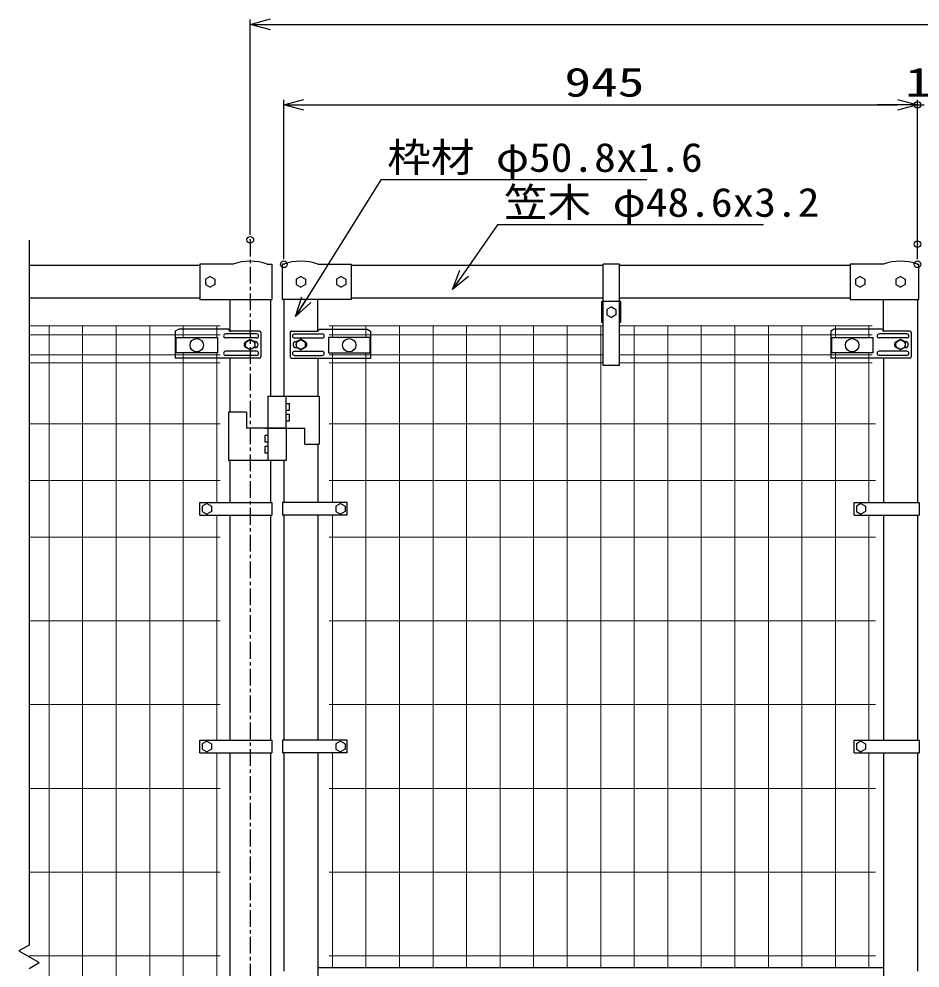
# Model space of a CAD drawing. Units: millimetres, scale not verified. Extents: x -4455 to 4455, y -3150 to 3150.
# Drawn here: x 46 to 1390, y 198 to 1614 of the extents above; entities that cross this region are included whole.
import ezdxf
from ezdxf.enums import TextEntityAlignment as Align

# ---------------------------------------------------------------- set-up
doc = ezdxf.new("R2010")
doc.units = ezdxf.units.MM
doc.header["$LTSCALE"] = 20
doc.header["$PDMODE"] = 32
doc.header["$PDSIZE"] = 10
doc.linetypes.add('USER1', pattern=[2, 1.25, -0.25, 0.25, -0.25])
for name, color, linetype, lineweight in [('0-0_1', 7, 'Continuous', 25), ('0-1_EXTCNT-LMEC0', 1, 'Continuous', 25), ('0-2_0', 7, 'Continuous', 25), ('0-8_2', 7, 'Continuous', 25), ('0-9_D-STR2', 7, 'Continuous', 13)]:
    doc.layers.add(name, color=color, linetype=linetype, lineweight=lineweight)
doc.layers.add('0-3_DEFPOINTS', color=7, linetype='Continuous')
doc.styles.add('ＭＳ ゴシック', font='')
doc.styles.get('ＭＳ ゴシック').set_extended_font_data('MS Gothic')

# ---------------------------------------------------------------- blocks, each defined once
blk = doc.blocks.new('_Open30')
at = {"layer": '0-2_0', "color": 1}
blk.add_line((0, 0), (-20, 0), dxfattribs=at)
blk.add_lwpolyline([(-20, 5.36), (0, 0), (-20, -5.36)], dxfattribs=at)

msp = doc.modelspace()

# ---------------------------------------------------------------- linework, layer by layer
at = {"layer": '0-0_1', "color": 3, "linetype": 'USER1'}
msp.add_line((391.15, 1283.99), (391.15, -1152.14), dxfattribs=at)
at = {"layer": '0-0_1'}
for p, q in [((365.75, 1247.52), (316.15, 1247.52)), ((316.15, 1247.52), (316.15, 1194.92)), ((439.15, 1194.92), (439.15, 1247.52)), ((441.15, 1247.52), (439.15, 1247.52)), ((491.95, 1247.52), (541.55, 1247.52)), ((541.55, 1247.52), (541.55, 1194.92)), ((917.43, 1191.92), (917.43, 1247.52)), ((941.68, 1247.52), (917.43, 1247.52)), ((941.68, 1191.92), (941.68, 1247.52)), ((1335.35, 1247.52), (1285.75, 1247.52)), ((1285.75, 1247.52), (1285.75, 1194.92)), ((1386.15, 1247.52), (1388.15, 1247.52)), ((1388.15, 1194.92), (1388.15, 1247.52)), ((316.15, 1245.52), (61.3, 1245.52)), ((917.43, 1245.52), (541.55, 1245.52)), ((1285.75, 1245.52), (941.68, 1245.52)), ((331.15, 1229.22), (324.23, 1225.22)), ((324.23, 1225.22), (324.23, 1217.22)), ((331.15, 1229.22), (338.08, 1225.22)), ((338.08, 1225.22), (338.08, 1217.22)), ((466.55, 1229.22), (459.63, 1225.22)), ((459.63, 1225.22), (459.63, 1217.22)), ((466.55, 1229.22), (473.48, 1225.22)), ((473.48, 1225.22), (473.48, 1217.22)), ((526.55, 1229.22), (519.63, 1225.22)), ((519.63, 1225.22), (519.63, 1217.22)), ((526.55, 1229.22), (533.48, 1225.22)), ((533.48, 1225.22), (533.48, 1217.22)), ((1300.75, 1229.22), (1293.83, 1225.22)), ((1300.75, 1229.22), (1307.68, 1225.22)), ((1307.68, 1225.22), (1307.68, 1217.22)), ((1360.75, 1229.22), (1353.83, 1225.22)), ((1353.83, 1225.22), (1353.83, 1217.22)), ((1360.75, 1229.22), (1367.68, 1225.22)), ((1367.68, 1225.22), (1367.68, 1217.22)), ((324.23, 1217.22), (331.15, 1213.22)), ((338.08, 1217.22), (331.15, 1213.22)), ((459.63, 1217.22), (466.55, 1213.22)), ((473.48, 1217.22), (466.55, 1213.22)), ((519.63, 1217.22), (526.55, 1213.22)), ((533.48, 1217.22), (526.55, 1213.22)), ((1307.68, 1217.22), (1300.75, 1213.22)), ((1353.83, 1217.22), (1360.75, 1213.22)), ((1367.68, 1217.22), (1360.75, 1213.22)), ((316.15, 1196.92), (61.3, 1196.92)), ((316.15, 1194.92), (423.4, 1194.92)), ((360.9, 1194.92), (360.9, 1147.89)), ((421.4, 1194.92), (421.4, 1050.92)), ((541.55, 1194.92), (439.15, 1194.92)), ((441.15, 1194.92), (441.15, 1050.92)), ((491.95, 1147.89), (491.95, 1194.92)), ((917.43, 1196.92), (541.55, 1196.92)), ((943.68, 1191.92), (915.43, 1191.92)), ((917.43, 1096.31), (917.43, 1191.92)), ((1285.75, 1196.92), (941.68, 1196.92)), ((941.68, 1096.31), (941.68, 1191.92)), ((943.68, 1160.52), (943.68, 1191.92)), ((1285.75, 1194.92), (1388.15, 1194.92)), ((1335.35, 1147.89), (1335.35, 1194.92)), ((1386.15, 1194.92), (1386.15, 892.26)), ((929.55, 1184.22), (922.63, 1180.22)), ((922.63, 1180.22), (922.63, 1172.22)), ((929.55, 1184.22), (936.48, 1180.22)), ((936.48, 1180.22), (936.48, 1172.22)), ((922.63, 1172.22), (929.55, 1168.22)), ((936.48, 1172.22), (929.55, 1168.22)), ((284.41, 1150.68), (279.41, 1147.68)), ((279.41, 1147.68), (279.41, 1140.93)), ((358.99, 1150.68), (284.41, 1150.68)), ((358.99, 1150.68), (338.53, 1150.68)), ((404.95, 1147.68), (361.99, 1147.68)), ((452.76, 1147.68), (490.87, 1147.68)), ((493.87, 1150.68), (565.55, 1150.68)), ((565.55, 1150.68), (570.55, 1147.68)), ((570.55, 1147.68), (570.55, 1140.93)), ((943.68, 1160.52), (941.68, 1160.52)), ((1261.76, 1150.68), (1256.76, 1147.68)), ((1256.76, 1147.68), (1256.76, 1140.93)), ((1333.44, 1150.68), (1261.76, 1150.68)), ((1374.55, 1147.68), (1336.44, 1147.68)), ((279.41, 1140.93), (279.41, 1107.68)), ((400.59, 1143.68), (354.41, 1143.68)), ((400.59, 1137.68), (354.41, 1137.68)), ((406.95, 1145.68), (406.95, 1109.68)), ((450.76, 1145.68), (450.76, 1109.68)), ((457.12, 1143.68), (498.45, 1143.68)), ((457.12, 1137.68), (498.45, 1137.68)), ((570.55, 1140.93), (570.55, 1107.68)), ((1256.76, 1140.93), (1256.76, 1107.68)), ((1370.19, 1143.68), (1328.86, 1143.68)), ((1370.19, 1137.68), (1328.86, 1137.68)), ((1376.55, 1145.68), (1376.55, 1109.68)), ((398.24, 1132.18), (397.22, 1132.18)), ((398.24, 1123.18), (397.22, 1123.18)), ((459.46, 1132.18), (460.49, 1132.18)), ((459.46, 1123.18), (460.49, 1123.18)), ((1367.84, 1132.18), (1366.82, 1132.18)), ((1367.84, 1123.18), (1366.82, 1123.18)), ((404.95, 1107.68), (279.41, 1107.68)), ((404.95, 1107.68), (338.55, 1107.68)), ((400.59, 1117.68), (354.41, 1117.68)), ((400.59, 1111.68), (354.41, 1111.68)), ((360.9, 1107.68), (360.9, 1026.92)), ((452.76, 1107.68), (570.55, 1107.68)), ((457.12, 1117.68), (498.45, 1117.68)), ((457.12, 1111.68), (498.45, 1111.68)), ((491.95, 1107.68), (491.95, 1050.92)), ((1374.55, 1107.68), (1256.76, 1107.68)), ((1370.19, 1117.68), (1328.86, 1117.68)), ((1370.19, 1111.68), (1328.86, 1111.68)), ((1335.35, 1107.68), (1335.35, 892.26)), ((941.68, 1096.31), (917.43, 1096.31)), ((418.05, 954.92), (418.05, 1050.92)), ((418.05, 1050.92), (493.95, 1050.92)), ((444.5, 1002.92), (444.5, 1050.92)), ((493.95, 1050.92), (493.95, 978.92)), ((444.5, 1039.92), (449.5, 1039.92)), ((449.5, 1029.92), (449.5, 1039.92)), ((385.4, 1026.92), (358.9, 1026.92)), ((358.9, 1026.92), (358.9, 954.92)), ((385.4, 1026.92), (385.4, 1002.92)), ((444.5, 1029.92), (449.5, 1029.92)), ((444.5, 1023.92), (449.5, 1023.92)), ((444.5, 1002.92), (385.4, 1002.92)), ((413.05, 991.92), (413.05, 981.92)), ((418.05, 991.92), (413.05, 991.92)), ((413.2, 1002.92), (472.3, 1002.92)), ((444.5, 1002.92), (444.5, 954.92)), ((472.3, 978.92), (472.3, 1002.92)), ((418.05, 981.92), (413.05, 981.92)), ((472.3, 978.92), (493.95, 978.92)), ((491.95, 978.92), (491.95, 892.26)), ((418.05, 965.92), (413.05, 965.92)), ((444.5, 954.92), (358.9, 954.92)), ((360.9, 954.92), (360.9, 892.27)), ((421.4, 954.92), (421.4, 892.27)), ((441.15, 954.92), (441.15, 892.26)), ((316.15, 892.27), (423.4, 892.27)), ((316.15, 873.27), (316.15, 892.27)), ((423.4, 892.27), (423.4, 873.27)), ((535.65, 873.27), (535.65, 892.27)), ((1291.65, 873.27), (1291.65, 892.27)), ((1291.65, 892.26), (1388.34, 892.26)), ((1388.34, 892.26), (1388.34, 873.28)), ((326.3, 890.77), (319.38, 886.77)), ((319.38, 886.77), (319.38, 878.77)), ((319.38, 878.77), (326.3, 874.77)), ((326.3, 890.77), (333.23, 886.77)), ((333.23, 878.77), (326.3, 874.77)), ((333.23, 886.77), (333.23, 878.77)), ((525.5, 890.77), (518.58, 886.77)), ((518.58, 886.77), (518.58, 878.77)), ((518.58, 878.77), (525.5, 874.77)), ((525.5, 890.77), (532.43, 886.77)), ((532.43, 878.77), (525.5, 874.77)), ((532.43, 886.77), (532.43, 878.77)), ((1301.8, 890.77), (1294.88, 886.77)), ((1294.88, 886.77), (1294.88, 878.77)), ((1294.88, 878.77), (1301.8, 874.77)), ((1301.8, 890.77), (1308.73, 886.77)), ((1308.73, 878.77), (1301.8, 874.77)), ((1308.73, 886.77), (1308.73, 878.77)), ((316.15, 873.27), (423.4, 873.27)), ((360.9, 873.27), (360.9, 537.52)), ((421.4, 873.27), (421.4, 537.52)), ((535.65, 873.28), (438.97, 873.28)), ((441.15, 873.28), (441.15, 537.51)), ((491.95, 873.28), (491.95, 537.51)), ((1291.65, 873.28), (1388.34, 873.28)), ((1335.35, 873.28), (1335.35, 537.46)), ((1386.15, 873.28), (1386.15, 537.46)), ((316.15, 518.52), (316.15, 537.52)), ((326.3, 536.02), (319.38, 532.02)), ((319.38, 532.02), (319.38, 524.02)), ((319.38, 524.02), (326.3, 520.02)), ((326.3, 536.02), (333.23, 532.02)), ((333.23, 524.02), (326.3, 520.02)), ((333.23, 532.02), (333.23, 524.02)), ((525.5, 536.02), (518.58, 532.02)), ((518.58, 532.02), (518.58, 524.02)), ((518.58, 524.02), (525.5, 520.02)), ((525.5, 536.02), (532.43, 532.02)), ((532.43, 524.02), (525.5, 520.02)), ((532.43, 532.02), (532.43, 524.02)), ((535.65, 518.52), (535.65, 537.52)), ((1291.65, 518.47), (1291.65, 537.47)), ((1291.65, 537.46), (1388.34, 537.46)), ((1301.8, 535.97), (1294.88, 531.97)), ((1294.88, 531.97), (1294.88, 523.97)), ((1294.88, 523.97), (1301.8, 519.97)), ((1301.8, 535.97), (1308.73, 531.97)), ((1308.73, 523.97), (1301.8, 519.97)), ((1308.73, 531.97), (1308.73, 523.97)), ((1388.34, 537.46), (1388.34, 518.48)), ((316.15, 518.52), (423.4, 518.52)), ((360.9, 518.52), (360.9, 180.02)), ((421.4, 518.52), (421.4, 180.02)), ((535.65, 518.53), (438.97, 518.53)), ((441.15, 518.53), (441.15, 193.02)), ((491.95, 518.53), (491.95, -177.5)), ((1291.65, 518.48), (1388.34, 518.48)), ((1335.35, 518.48), (1335.35, 177.02)), ((1386.15, 518.48), (1386.15, 193.02)), ((1335.35, 198.02), (491.95, 198.02))]:
    msp.add_line(p, q, dxfattribs=at)
for points in [[(416.55, 1247.52), (423.4, 1247.52), (423.4, 1194.92)], [(1293.83, 1225.22), (1293.83, 1217.22), (1300.75, 1213.22)], [(917.43, 1160.52), (915.43, 1160.52), (915.43, 1191.92)], [(444.5, 1013.92), (449.5, 1013.92), (449.5, 1023.92)], [(418.05, 975.92), (413.05, 975.92), (413.05, 965.92)], [(535.65, 892.26), (438.97, 892.26), (438.97, 873.28)], [(316.15, 537.52), (423.4, 537.52), (423.4, 518.52)], [(535.65, 537.51), (438.97, 537.51), (438.97, 518.53)]]:
    msp.add_lwpolyline(points, dxfattribs=at)
for centre, radius, start, end in [((391.15, 1181.23), 70.98, 69.03345, 110.9667), ((466.55, 1181.23), 70.98, 69.03345, 110.96669), ((1360.75, 1181.23), 70.98, 69.03345, 110.9667), ((361.99, 1150.68), 3, 180, 270), ((404.95, 1145.68), 2, 0, 90), ((452.76, 1145.68), 2, 90, 180), ((490.87, 1150.68), 3, 270, 0), ((1336.44, 1150.68), 3, 180, 270), ((1374.55, 1145.68), 2, 0, 90), ((354.41, 1140.68), 3, 90, 270), ((400.59, 1140.68), 3, 270, 90), ((457.12, 1140.68), 3, 90, 270), ((498.45, 1140.68), 3, 270, 90), ((1328.86, 1140.68), 3, 90, 270), ((1370.19, 1140.68), 3, 270, 90), ((386.48, 1127.68), 4.5, 119.9985, 240.00009), ((398.24, 1127.68), 4.5, 270, 90), ((459.46, 1127.68), 4.5, 90, 270), ((471.23, 1127.68), 4.5, 299.99991, 60.0015), ((1356.08, 1127.68), 4.5, 119.9985, 240.00009), ((1367.84, 1127.68), 4.5, 270, 90), ((354.41, 1114.68), 3, 90, 270), ((400.59, 1114.68), 3, 270, 90), ((404.95, 1109.68), 2, 270, 0), ((452.76, 1109.68), 2, 180, 270), ((457.12, 1114.68), 3, 90, 270), ((498.45, 1114.68), 3, 270, 90), ((1328.86, 1114.68), 3, 90, 270), ((1370.19, 1114.68), 3, 270, 90), ((1374.55, 1109.68), 2, 270, 0)]:
    msp.add_arc(centre, radius, start, end, dxfattribs=at)
at = {"layer": '0-1_EXTCNT-LMEC0'}
for p, q in [((391.15, 1291.49), (391.15, 1613.02)), ((421.15, 1605.52), (2361.15, 1605.52)), ((441.15, 1255.02), (441.15, 1493.02)), ((1386.15, 1255.02), (1386.15, 1493.02)), ((1386.15, 1285.02), (1386.15, 1493.02)), ((471.15, 1485.52), (1356.15, 1485.52)), ((1356.15, 1485.52), (1326.15, 1485.52)), ((1386.15, 1485.52), (1396.15, 1485.52))]:
    msp.add_line(p, q, dxfattribs=at)
at = {"layer": '0-1_EXTCNT-LMEC0', "color": 4}
for p, q in [((61.3, 1283.69), (61.3, 231.71)), ((61.3, 231.71), (46.3, 223.05)), ((46.3, 223.05), (76.3, 205.73)), ((61.3, 197.07), (76.3, 205.73))]:
    msp.add_line(p, q, dxfattribs=at)
at = {"layer": '0-2_0'}
for p, q in [((280.3, 1138.27), (280.3, 1115.27)), ((507.65, 1138.27), (507.65, 1115.27)), ((569.65, 1138.27), (507.65, 1138.27)), ((569.65, 1138.27), (569.65, 1115.27)), ((1257.65, 1138.27), (1319.65, 1138.27)), ((1257.65, 1138.27), (1257.65, 1115.27)), ((1319.65, 1138.27), (1319.65, 1115.27)), ((342.3, 1115.27), (280.3, 1115.27)), ((507.65, 1115.27), (569.65, 1115.27)), ((1319.65, 1115.27), (1257.65, 1115.27))]:
    msp.add_line(p, q, dxfattribs=at)
for points in [[(982.25, 1373.34), (585.91, 1373.34), (459.63, 1171.23)], [(1156.32, 1306.27), (759.98, 1306.27), (693.78, 1211.53)], [(280.3, 1138.27), (342.3, 1138.27), (342.3, 1115.27)]]:
    msp.add_lwpolyline(points, dxfattribs=at)
for centre in [(311.3, 1126.77), (538.65, 1126.77), (1288.65, 1126.77)]:
    msp.add_circle(centre, 10.01, dxfattribs=at)
at = {"layer": '0-3_DEFPOINTS'}
for p in [(1386.15, 1485.52), (391.15, 1283.99), (1386.15, 1277.52), (441.15, 1247.52), (1386.15, 1247.52)]:
    msp.add_point(p, dxfattribs=at)
at = {"layer": '0-8_2'}
for p, q in [((384.23, 1131.68), (391.15, 1135.68)), ((391.15, 1135.68), (398.08, 1131.68)), ((466.55, 1135.68), (459.63, 1131.68)), ((473.48, 1131.68), (466.55, 1135.68)), ((1353.83, 1123.68), (1353.83, 1131.68)), ((1360.75, 1119.68), (1353.83, 1123.68)), ((1367.68, 1123.68), (1360.75, 1119.68)), ((1367.68, 1131.68), (1367.68, 1123.68))]:
    msp.add_line(p, q, dxfattribs=at)
for points in [[(1353.83, 1131.68), (1360.75, 1135.68), (1367.68, 1131.68)], [(391.15, 1119.68), (384.23, 1123.68), (384.23, 1131.68)], [(398.08, 1131.68), (398.08, 1123.68), (391.15, 1119.68)], [(459.63, 1131.68), (459.63, 1123.68), (466.55, 1119.68)], [(466.55, 1119.68), (473.48, 1123.68), (473.48, 1131.68)]]:
    msp.add_lwpolyline(points, dxfattribs=at)
for centre in [(391.15, 1127.68), (466.55, 1127.68), (1360.75, 1127.68)]:
    msp.add_circle(centre, 6.93, dxfattribs=at)
at = {"layer": '0-9_D-STR2'}
for p, q in [((61.3, 1155.52), (346.15, 1155.52)), ((91.15, -814.48), (91.15, 1155.52)), ((141.15, -814.48), (141.15, 1155.52)), ((191.15, -814.48), (191.15, 1155.52)), ((241.15, -814.48), (241.15, 1155.52)), ((291.15, 1138.27), (291.15, 1155.52)), ((341.15, 1138.27), (341.15, 1155.52)), ((917.43, 1155.52), (508.65, 1155.52)), ((513.65, 1138.27), (513.65, 1155.52)), ((563.65, 1138.27), (563.65, 1155.52)), ((613.65, 1155.52), (613.65, 198.02)), ((663.65, 1155.52), (663.65, 198.02)), ((713.65, 1155.52), (713.65, 198.02)), ((763.65, 1155.52), (763.65, 198.02)), ((813.65, 1155.52), (813.65, 198.02)), ((863.65, 1155.52), (863.65, 198.02)), ((913.65, 1155.52), (913.65, 198.02)), ((1318.65, 1155.52), (941.68, 1155.52)), ((963.65, 1155.52), (963.65, 198.02)), ((1013.65, 1155.52), (1013.65, 198.02)), ((1063.65, 1155.52), (1063.65, 198.02)), ((1113.65, 1155.52), (1113.65, 198.02)), ((1163.65, 1155.52), (1163.65, 198.02)), ((1213.65, 1155.52), (1213.65, 198.02)), ((1263.65, 1138.27), (1263.65, 1155.52)), ((1313.65, 1138.27), (1313.65, 1155.52)), ((61.3, 1142.42), (346.15, 1142.42)), ((917.43, 1142.42), (508.65, 1142.42)), ((1318.65, 1142.42), (941.68, 1142.42)), ((61.3, 1112.62), (346.15, 1112.62)), ((291.15, -775.15), (291.15, 1115.27)), ((341.15, 892.27), (341.15, 1115.27)), ((917.43, 1112.62), (508.65, 1112.62)), ((513.65, 1115.27), (513.65, 892.26)), ((563.65, 1115.27), (563.65, 198.02)), ((1318.65, 1112.62), (941.68, 1112.62)), ((1263.65, 1115.27), (1263.65, 198.02)), ((1313.65, 1115.27), (1313.65, 892.26)), ((61.3, 1100.76), (346.15, 1100.76)), ((917.43, 1100.76), (508.65, 1100.76)), ((1318.65, 1100.76), (941.68, 1100.76)), ((61.3, 1009.52), (346.15, 1009.52)), ((1323.65, 1009.52), (508.65, 1009.52)), ((61.3, 925.02), (346.15, 925.02)), ((1323.65, 925.02), (508.65, 925.02)), ((341.15, 537.52), (341.15, 873.27)), ((513.65, 873.28), (513.65, 537.51)), ((1313.65, 873.28), (1313.65, 537.46)), ((61.3, 840.52), (346.15, 840.52)), ((1323.65, 840.52), (508.65, 840.52)), ((61.3, 715.52), (346.15, 715.52)), ((1323.65, 715.52), (508.65, 715.52)), ((61.3, 590.52), (346.15, 590.52)), ((1323.65, 590.52), (508.65, 590.52)), ((341.15, 180.02), (341.15, 518.52)), ((513.65, 518.53), (513.65, 198.02)), ((1313.65, 518.48), (1313.65, 198.02)), ((61.3, 465.52), (346.15, 465.52)), ((1323.65, 465.52), (508.65, 465.52)), ((61.3, 340.52), (346.15, 340.52)), ((1323.65, 340.52), (508.65, 340.52)), ((61.3, 215.52), (346.15, 215.52)), ((1323.65, 215.52), (508.65, 215.52))]:
    msp.add_line(p, q, dxfattribs=at)

# ---------------------------------------------------------------- block references
at = {"layer": '0-1_EXTCNT-LMEC0', "xscale": 1.5, "yscale": 1.5, "rotation": 180}
for p in [(391.15, 1605.52), (441.15, 1485.52)]:
    msp.add_blockref('_Open30', p, dxfattribs=at)
at = {"layer": '0-1_EXTCNT-LMEC0', "xscale": 1.5, "yscale": 1.5}
msp.add_blockref('_Open30', (1386.15, 1485.52), dxfattribs=at)
msp.add_blockref('_Open30', (1386.15, 1485.52), dxfattribs=at)
at = {"layer": '0-2_0', "xscale": 1.5, "yscale": 1.5}
for p, rotation in [((692.62, 1209.9), 234.25262), ((458.56, 1169.54), 237.5972)]:
    msp.add_blockref('_Open30', p, dxfattribs=dict(at, rotation=rotation))

# ---------------------------------------------------------------- texts
at = {"layer": '0-1_EXTCNT-LMEC0', "color": 3, "style": 'ＭＳ ゴシック', "width": 1.35}
for s, p in [('945', (859.65, 1484.69)), ('10', (1367.53, 1484.69))]:
    msp.add_text(s, height=43.26, dxfattribs=at).set_placement(p, align=Align.BOTTOM_LEFT)
at = {"layer": '0-2_0', "color": 3, "style": 'ＭＳ ゴシック', "width": 1.1}
for s, p in [('枠材 φ50.8x1.6', (595.41, 1372.51)), ('笠木 φ48.6x3.2', (769.48, 1305.44))]:
    msp.add_text(s, height=43.26, dxfattribs=at).set_placement(p, align=Align.BOTTOM_LEFT)

doc.saveas('drawing.dxf')
